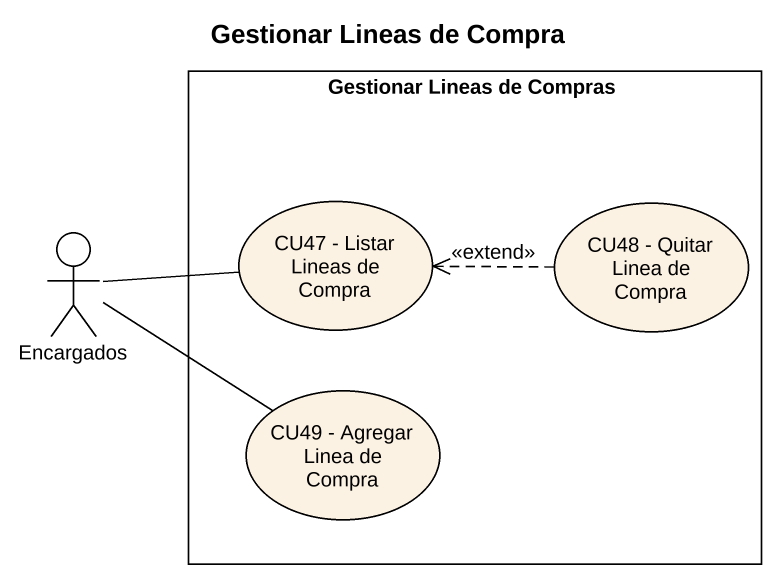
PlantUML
@startuml
title Gestionar Lineas de Compra
rectangle "Gestionar Lineas de Compras" as Gestionar_Lineas_de_Compras {
  usecase "CU47 - Listar Lineas de Compra" as CU47_Listar_Lineas_de_Compra
  usecase "CU48 - Quitar Linea de Compra" as CU48_Quitar_Linea_de_Compra
  usecase "CU49 - Agregar Linea de Compra" as CU49_Agregar_Linea_de_Compra
}
actor Encargados
Encargados -right- CU47_Listar_Lineas_de_Compra
Encargados -right- CU49_Agregar_Linea_de_Compra
CU48_Quitar_Linea_de_Compra .left.> CU47_Listar_Lineas_de_Compra : <<extend>>
@enduml
